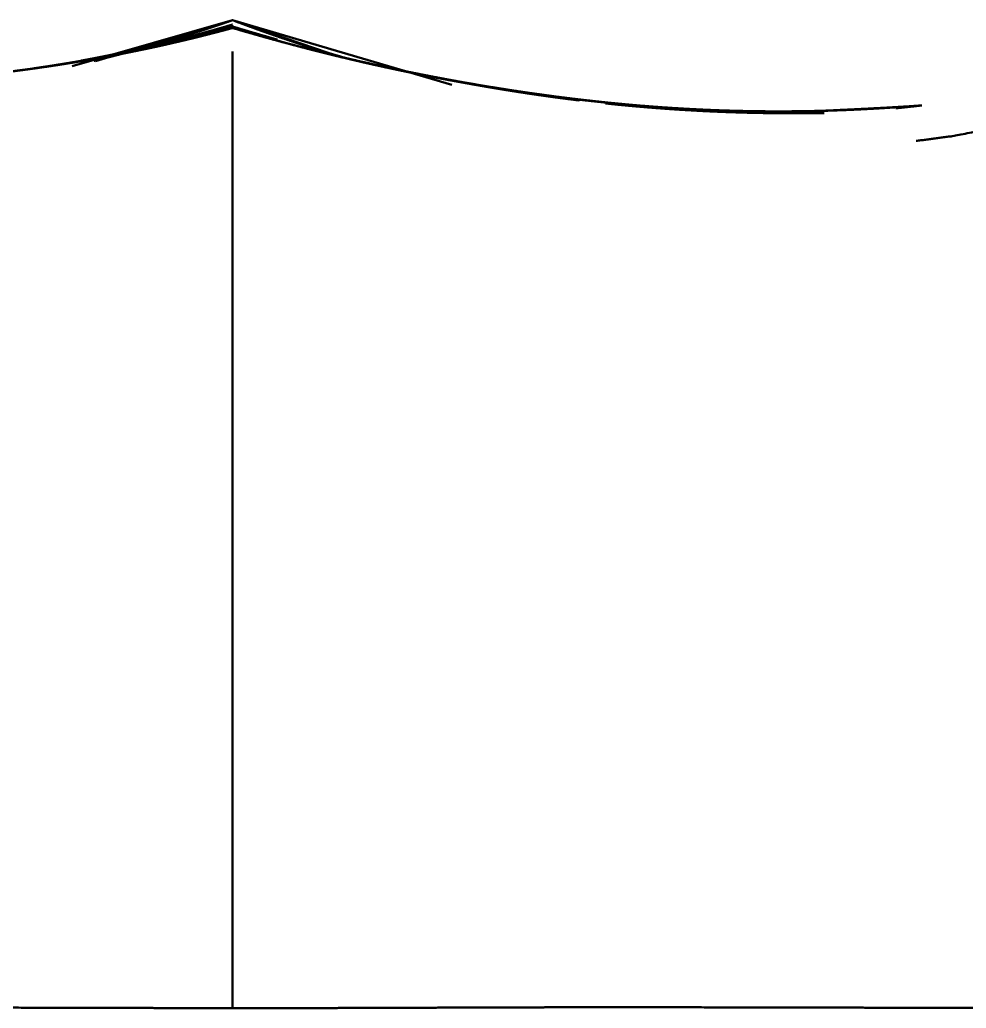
# Paper-space layout 'Layout1' of a CAD drawing. Header units: millimetres. Extents: x 37 to 380, y 30 to 264.
# Drawn here: x 369.612 to 372.584, y 169.445 to 172.547 of the extents above; entities that cross this region are included whole.
import ezdxf

# ---------------------------------------------------------------- set-up
doc = ezdxf.new("R2010")
doc.units = ezdxf.units.MM
doc.layers.add('170', color=7, linetype='Continuous', true_color=0xffffff)

psp = doc.layouts.get("Layout1")

# ---------------------------------------------------------------- linework, layer by layer
at = {"layer": '170', "color": 155, "linetype": 'Continuous', "lineweight": 50}
for p, q in [((370.2802, 172.5458), (369.7769, 172.4017)), ((369.8492, 172.4177), (370.2802, 172.5462)), ((370.2802, 172.5462), (370.6236, 172.4293)), ((370.968, 172.3434), (370.2802, 172.5458))]:
    psp.add_line(p, q, dxfattribs=at)
for points, knots in [([(370.2802, 172.5216), (370.2661, 172.5177), (370.2519, 172.5139), (370.2377, 172.5101), (370.2234, 172.5064), (370.2092, 172.5027), (370.1949, 172.4991), (370.1806, 172.4955), (370.1663, 172.4919), (370.1519, 172.4884), (370.1375, 172.485), (370.1232, 172.4815), (370.1087, 172.4781), (370.0943, 172.4748), (370.0798, 172.4715), (370.0653, 172.4682), (370.0508, 172.465), (370.0362, 172.4618), (370.0216, 172.4586), (370.0071, 172.4555), (369.9924, 172.4525), (369.9778, 172.4495), (369.9631, 172.4465), (369.9484, 172.4435), (369.9337, 172.4406), (369.919, 172.4378), (369.9043, 172.435), (369.8895, 172.4322), (369.8747, 172.4295), (369.8599, 172.4268), (369.8451, 172.4241), (369.8302, 172.4215), (369.8153, 172.4189), (369.8004, 172.4164), (369.7855, 172.4139), (369.7706, 172.4115), (369.7556, 172.4091), (369.7406, 172.4067), (369.7256, 172.4044), (369.7106, 172.4021), (369.6956, 172.3999), (369.6805, 172.3977), (369.6654, 172.3956), (369.6503, 172.3935), (369.6352, 172.3914), (369.6201, 172.3894), (369.6049, 172.3874), (369.5898, 172.3854), (369.5746, 172.3835), (369.5594, 172.3816), (369.5442, 172.3798), (369.529, 172.3781), (369.5137, 172.3763), (369.4984, 172.3746), (369.4831, 172.3729), (369.4678, 172.3713), (369.4525, 172.3698), (369.4372, 172.3682), (369.4218, 172.3667), (369.4064, 172.3653), (369.391, 172.3639), (369.3757, 172.3625), (369.3602, 172.3612), (369.3448, 172.3599), (369.3293, 172.3587), (369.3139, 172.3575), (369.2984, 172.3563), (369.2829, 172.3552), (369.2674, 172.3541), (369.2519, 172.3531), (369.2363, 172.3521), (369.2208, 172.3511), (369.2052, 172.3502), (369.1896, 172.3493), (369.174, 172.3485), (369.1585, 172.3477), (369.1428, 172.3469), (369.1272, 172.3462), (369.1115, 172.3456), (369.0959, 172.3449), (369.0802, 172.3444), (369.0645, 172.3438), (369.0488, 172.3433), (369.0331, 172.3429), (369.0174, 172.3424), (369.0017, 172.3421), (368.9859, 172.3417), (368.9702, 172.3414), (368.9544, 172.3412), (368.9386, 172.341), (368.9229, 172.3408), (368.907, 172.3407), (368.8912, 172.3406), (368.8754, 172.3406), (368.8596, 172.3405), (368.8437, 172.3406), (368.8279, 172.3407), (368.812, 172.3408), (368.7961, 172.3409), (368.7803, 172.3411), (368.7644, 172.3414), (368.7484, 172.3417), (368.7325, 172.342), (368.7166, 172.3424), (368.7007, 172.3428), (368.6847, 172.3432), (368.6688, 172.3437), (368.6529, 172.3442), (368.6369, 172.3448), (368.6209, 172.3454), (368.6049, 172.3461), (368.5889, 172.3468), (368.5729, 172.3475), (368.5569, 172.3483), (368.5409, 172.3491), (368.5249, 172.35), (368.5089, 172.3509), (368.4928, 172.3519), (368.4768, 172.3528), (368.4607, 172.3539), (368.4447, 172.3549), (368.4286, 172.356), (368.4125, 172.3572), (368.3965, 172.3584), (368.3804, 172.3596), (368.3643, 172.3609), (368.3482, 172.3622), (368.3321, 172.3636), (368.316, 172.365), (368.2999, 172.3664), (368.2838, 172.3679), (368.2677, 172.3694), (368.2516, 172.371), (368.2354, 172.3726), (368.2193, 172.3742), (368.2031, 172.3759), (368.187, 172.3777), (368.1709, 172.3794), (368.1547, 172.3813), (368.1386, 172.3831), (368.1224, 172.385), (368.1062, 172.3869), (368.0901, 172.3889), (368.0739, 172.3909), (368.0577, 172.393), (368.0415, 172.3951), (368.0254, 172.3973), (368.0092, 172.3994), (367.993, 172.4017), (367.9768, 172.4039), (367.9606, 172.4062), (367.9444, 172.4086), (367.9283, 172.411), (367.9121, 172.4134), (367.8959, 172.4159), (367.8797, 172.4184), (367.8634, 172.421), (367.8473, 172.4236), (367.8311, 172.4262), (367.8149, 172.4289), (367.7987, 172.4316), (367.7825, 172.4344), (367.7663, 172.4372), (367.7501, 172.44), (367.7338, 172.4429), (367.7176, 172.4458), (367.7014, 172.4488), (367.6852, 172.4518), (367.669, 172.4549), (367.6528, 172.458), (367.6366, 172.4611), (367.6204, 172.4643), (367.6042, 172.4675), (367.588, 172.4708), (367.5717, 172.4741), (367.5555, 172.4774), (367.5393, 172.4808), (367.5231, 172.4842), (367.5069, 172.4877), (367.4907, 172.4912), (367.4745, 172.4947), (367.4583, 172.4983), (367.4421, 172.502), (367.4259, 172.5056), (367.4097, 172.5093), (367.3935, 172.5131), (367.3773, 172.5169), (367.3611, 172.5207), (367.3449, 172.5246), (367.3287, 172.5285), (367.3126, 172.5325), (367.2964, 172.5365), (367.2802, 172.5405)], [0, 0, 0.004832, 0.009674, 0.014512, 0.019373, 0.024231, 0.029086, 0.03395, 0.038824, 0.043694, 0.048576, 0.053453, 0.058341, 0.063239, 0.068134, 0.073039, 0.077942, 0.082854, 0.087778, 0.092684, 0.097615, 0.102543, 0.107482, 0.112417, 0.117364, 0.122308, 0.127263, 0.132215, 0.137178, 0.142139, 0.147111, 0.15208, 0.157061, 0.162052, 0.167041, 0.172028, 0.177027, 0.182023, 0.187031, 0.192037, 0.197054, 0.202069, 0.207095, 0.21212, 0.217143, 0.222177, 0.227224, 0.232268, 0.237311, 0.242365, 0.247418, 0.252469, 0.257533, 0.262608, 0.267682, 0.272755, 0.277839, 0.282909, 0.288004, 0.293098, 0.298192, 0.303283, 0.308401, 0.313504, 0.318619, 0.32372, 0.328847, 0.333972, 0.339097, 0.344221, 0.349358, 0.354494, 0.359642, 0.36479, 0.369937, 0.375084, 0.380243, 0.385402, 0.390573, 0.395731, 0.400915, 0.406085, 0.411269, 0.416452, 0.421634, 0.426816, 0.432012, 0.437207, 0.442416, 0.447611, 0.452819, 0.458041, 0.463249, 0.46847, 0.473692, 0.478914, 0.484149, 0.489371, 0.494606, 0.499842, 0.505091, 0.510341, 0.515591, 0.520841, 0.526092, 0.531356, 0.536621, 0.541873, 0.547153, 0.552419, 0.5577, 0.562967, 0.568263, 0.573545, 0.578828, 0.584112, 0.58941, 0.594709, 0.600009, 0.60531, 0.610625, 0.615927, 0.621244, 0.626562, 0.631881, 0.637201, 0.642522, 0.647845, 0.653182, 0.658506, 0.663846, 0.669187, 0.674529, 0.679872, 0.68523, 0.690577, 0.695924, 0.701287, 0.706651, 0.712003, 0.71737, 0.722739, 0.72811, 0.733481, 0.738869, 0.744244, 0.749622, 0.755001, 0.760396, 0.765778, 0.771177, 0.776577, 0.781966, 0.78737, 0.792776, 0.798185, 0.803595, 0.808994, 0.814409, 0.819826, 0.825245, 0.830666, 0.83609, 0.841516, 0.846959, 0.852389, 0.857822, 0.863258, 0.868697, 0.874138, 0.879581, 0.885027, 0.890476, 0.895927, 0.901395, 0.906851, 0.91231, 0.917773, 0.923238, 0.928707, 0.934177, 0.939638, 0.945115, 0.950595, 0.956077, 0.961564, 0.967039, 0.972532, 0.978013, 0.983512, 0.989001, 0.994506, 1, 1]), ([(367.2802, 172.5405), (367.2975, 172.5362), (367.3149, 172.5319), (367.3322, 172.5277), (367.3495, 172.5235), (367.3667, 172.5194), (367.384, 172.5153), (367.4013, 172.5113), (367.4185, 172.5073), (367.4358, 172.5034), (367.4531, 172.4995), (367.4703, 172.4957), (367.4875, 172.4919), (367.5047, 172.4882), (367.5219, 172.4845), (367.5391, 172.4809), (367.5563, 172.4773), (367.5734, 172.4738), (367.5906, 172.4703), (367.6078, 172.4669), (367.6249, 172.4635), (367.642, 172.4602), (367.6592, 172.4569), (367.6763, 172.4537), (367.6934, 172.4505), (367.7104, 172.4474), (367.7275, 172.4443), (367.7446, 172.4412), (367.7616, 172.4382), (367.7787, 172.4353), (367.7957, 172.4324), (367.8127, 172.4295), (367.8297, 172.4267), (367.8467, 172.424), (367.8637, 172.4212), (367.8807, 172.4186), (367.8976, 172.416), (367.9145, 172.4134), (367.9315, 172.4109), (367.9484, 172.4084), (367.9653, 172.4059), (367.9822, 172.4036), (367.9991, 172.4012), (368.016, 172.3989), (368.0328, 172.3967), (368.0496, 172.3945), (368.0664, 172.3923), (368.0833, 172.3902), (368.1, 172.3882), (368.1168, 172.3861), (368.1336, 172.3842), (368.1503, 172.3822), (368.1671, 172.3804), (368.1838, 172.3785), (368.2005, 172.3767), (368.2171, 172.375), (368.2338, 172.3733), (368.2504, 172.3716), (368.2671, 172.37), (368.2837, 172.3685), (368.3003, 172.3669), (368.3169, 172.3654), (368.3335, 172.364), (368.35, 172.3626), (368.3665, 172.3613), (368.3831, 172.36), (368.3996, 172.3587), (368.4161, 172.3575), (368.4325, 172.3563), (368.4489, 172.3552), (368.4654, 172.3541), (368.4818, 172.3531), (368.4982, 172.3521), (368.5145, 172.3512), (368.5309, 172.3503), (368.5472, 172.3494), (368.5635, 172.3486), (368.5798, 172.3478), (368.5961, 172.3471), (368.6123, 172.3464), (368.6285, 172.3457), (368.6448, 172.3451), (368.661, 172.3446), (368.6771, 172.344), (368.6932, 172.3436), (368.7094, 172.3431), (368.7255, 172.3427), (368.7416, 172.3424), (368.7576, 172.3421), (368.7737, 172.3418), (368.7897, 172.3416), (368.8057, 172.3414), (368.8217, 172.3413), (368.8376, 172.3412), (368.8535, 172.3411), (368.8694, 172.3411), (368.8853, 172.3411), (368.9012, 172.3412), (368.917, 172.3413), (368.9328, 172.3415), (368.9486, 172.3417), (368.9643, 172.3419), (368.9801, 172.3421), (368.9958, 172.3425), (369.0115, 172.3428), (369.0271, 172.3432), (369.0427, 172.3437), (369.0584, 172.3441), (369.074, 172.3446), (369.0895, 172.3452), (369.105, 172.3458), (369.1206, 172.3464), (369.1361, 172.3471), (369.1515, 172.3478), (369.1669, 172.3486), (369.1824, 172.3494), (369.1977, 172.3502), (369.2131, 172.3511), (369.2284, 172.352), (369.2437, 172.3529), (369.259, 172.3539), (369.2742, 172.355), (369.2894, 172.356), (369.3046, 172.3571), (369.3198, 172.3583), (369.3349, 172.3595), (369.35, 172.3607), (369.3651, 172.3619), (369.3801, 172.3633), (369.3951, 172.3646), (369.4101, 172.366), (369.4251, 172.3674), (369.44, 172.3688), (369.4549, 172.3703), (369.4698, 172.3718), (369.4846, 172.3734), (369.4994, 172.375), (369.5142, 172.3766), (369.529, 172.3783), (369.5437, 172.38), (369.5584, 172.3818), (369.5731, 172.3836), (369.5877, 172.3854), (369.6023, 172.3873), (369.6169, 172.3892), (369.6315, 172.3911), (369.646, 172.393), (369.6605, 172.3951), (369.6749, 172.3971), (369.6894, 172.3992), (369.7038, 172.4013), (369.7181, 172.4034), (369.7325, 172.4056), (369.7468, 172.4078), (369.761, 172.4101), (369.7753, 172.4124), (369.7895, 172.4147), (369.8037, 172.4171), (369.8179, 172.4195), (369.8319, 172.4219), (369.846, 172.4244), (369.8601, 172.4269), (369.8741, 172.4294), (369.8881, 172.432), (369.9021, 172.4346), (369.916, 172.4373), (369.9299, 172.44), (369.9438, 172.4427), (369.9576, 172.4454), (369.9714, 172.4482), (369.9852, 172.451), (369.9989, 172.4539), (370.0127, 172.4568), (370.0263, 172.4597), (370.04, 172.4626), (370.0536, 172.4656), (370.0672, 172.4686), (370.0807, 172.4717), (370.0943, 172.4748), (370.1077, 172.4779), (370.1212, 172.4811), (370.1346, 172.4843), (370.148, 172.4875), (370.1614, 172.4907), (370.1747, 172.494), (370.188, 172.4974), (370.2013, 172.5007), (370.2145, 172.5041), (370.2277, 172.5075), (370.2409, 172.511), (370.254, 172.5145), (370.2671, 172.518), (370.2802, 172.5216)], [0, 0, 0.005888, 0.011773, 0.017653, 0.023516, 0.029375, 0.035231, 0.041082, 0.046917, 0.05276, 0.058588, 0.064411, 0.070218, 0.076035, 0.081834, 0.087618, 0.093411, 0.099187, 0.104974, 0.110731, 0.116498, 0.122248, 0.128009, 0.13374, 0.139482, 0.145207, 0.150929, 0.156649, 0.162352, 0.168067, 0.173751, 0.179447, 0.185127, 0.190804, 0.196478, 0.20215, 0.207806, 0.213447, 0.219099, 0.224734, 0.230368, 0.235986, 0.241616, 0.24723, 0.252828, 0.258424, 0.264019, 0.269612, 0.275188, 0.28075, 0.286324, 0.291882, 0.297439, 0.30298, 0.30852, 0.314045, 0.319581, 0.325089, 0.33061, 0.336115, 0.341605, 0.347094, 0.352582, 0.358055, 0.363526, 0.368997, 0.374452, 0.379907, 0.385347, 0.390772, 0.396211, 0.401634, 0.407043, 0.412451, 0.417845, 0.423238, 0.42863, 0.434008, 0.439372, 0.444735, 0.450097, 0.455446, 0.460794, 0.466127, 0.471447, 0.476766, 0.482085, 0.48739, 0.492681, 0.497972, 0.503262, 0.508525, 0.513802, 0.519065, 0.524314, 0.529549, 0.534785, 0.54002, 0.545242, 0.550451, 0.55566, 0.560855, 0.56605, 0.571232, 0.576401, 0.58157, 0.586726, 0.591882, 0.597024, 0.602154, 0.607284, 0.612401, 0.617519, 0.622624, 0.627715, 0.632808, 0.637873, 0.642953, 0.648007, 0.653061, 0.658117, 0.663159, 0.668189, 0.673206, 0.678224, 0.683229, 0.688222, 0.693215, 0.698197, 0.703166, 0.708122, 0.713079, 0.718038, 0.722971, 0.727905, 0.732827, 0.737736, 0.742647, 0.747546, 0.752432, 0.75732, 0.762196, 0.76706, 0.771911, 0.776765, 0.781606, 0.786435, 0.791253, 0.796072, 0.80088, 0.805675, 0.810473, 0.815258, 0.820032, 0.824795, 0.829559, 0.834298, 0.839039, 0.843782, 0.8485, 0.85322, 0.857929, 0.862626, 0.867325, 0.872, 0.876677, 0.881356, 0.88601, 0.890667, 0.895312, 0.899947, 0.90457, 0.909195, 0.913809, 0.918413, 0.923005, 0.927601, 0.932185, 0.936759, 0.941321, 0.945886, 0.950427, 0.954971, 0.959517, 0.96404, 0.968565, 0.973079, 0.977583, 0.982077, 0.986573, 0.991058, 0.995535, 1, 1]), ([(369.657, 172.3949), (369.667, 172.3963), (369.6821, 172.3986), (369.6971, 172.4008), (369.7122, 172.4031), (369.7272, 172.4055), (369.7422, 172.4079), (369.7572, 172.4103), (369.7722, 172.4128), (369.7871, 172.4153), (369.802, 172.4178), (369.8169, 172.4204), (369.8318, 172.4231), (369.8466, 172.4258), (369.8614, 172.4285), (369.8762, 172.4313), (369.891, 172.4341), (369.9057, 172.4369), (369.9205, 172.4398), (369.9352, 172.4428), (369.9499, 172.4457), (369.9645, 172.4488), (369.9792, 172.4518), (369.9938, 172.4549), (370.0084, 172.4581), (370.0229, 172.4613), (370.0374, 172.4645), (370.0519, 172.4678), (370.0664, 172.4711), (370.0808, 172.4745), (370.0953, 172.4779), (370.1096, 172.4813), (370.124, 172.4848), (370.1384, 172.4883), (370.1527, 172.4919), (370.167, 172.4955), (370.1812, 172.4992), (370.1955, 172.5029), (370.2096, 172.5066), (370.2238, 172.5104), (370.238, 172.5142), (370.2521, 172.5181), (370.2662, 172.522), (370.2802, 172.526)], [0, 0, 0.015924, 0.039854, 0.06373, 0.087615, 0.111447, 0.135288, 0.159139, 0.18294, 0.206685, 0.230443, 0.254145, 0.277862, 0.30146, 0.325136, 0.34876, 0.372396, 0.395917, 0.419517, 0.442999, 0.466494, 0.490005, 0.513466, 0.536874, 0.560298, 0.58361, 0.606999, 0.630339, 0.65363, 0.676872, 0.700133, 0.723343, 0.746571, 0.769747, 0.79288, 0.816025, 0.839128, 0.862183, 0.885197, 0.908222, 0.931203, 0.954137, 0.977093, 1, 1]), ([(369.8043, 172.4182), (369.8137, 172.42), (369.8286, 172.4227), (369.8435, 172.4254), (369.8584, 172.4283), (369.8732, 172.4311), (369.888, 172.434), (369.9029, 172.437), (369.9177, 172.44), (369.9324, 172.443), (369.9472, 172.4461), (369.9619, 172.4492), (369.9766, 172.4524), (369.9913, 172.4556), (370.006, 172.4589), (370.0206, 172.4621), (370.0353, 172.4655), (370.0499, 172.4689), (370.0645, 172.4723), (370.079, 172.4758), (370.0936, 172.4793), (370.108, 172.4828), (370.1225, 172.4864), (370.137, 172.4901), (370.1514, 172.4938), (370.1658, 172.4975), (370.1802, 172.5013), (370.1946, 172.5051), (370.2089, 172.509), (370.2232, 172.5129), (370.2375, 172.5168), (370.2518, 172.5208), (370.266, 172.5249), (370.2802, 172.5289)], [0, 0, 0.019593, 0.050626, 0.081591, 0.112576, 0.143494, 0.174427, 0.205377, 0.236265, 0.267083, 0.297926, 0.3287, 0.359491, 0.390223, 0.420972, 0.451653, 0.482361, 0.513002, 0.543666, 0.574268, 0.60489, 0.635367, 0.665952, 0.696393, 0.726937, 0.757338, 0.78776, 0.81821, 0.8486, 0.87893, 0.909201, 0.9395, 0.969742, 1, 1]), ([(370.2802, 172.5324), (370.2676, 172.5286), (370.255, 172.5249), (370.2423, 172.5213), (370.2296, 172.5176), (370.2169, 172.514), (370.2041, 172.5105), (370.1914, 172.5069), (370.1786, 172.5035), (370.1658, 172.5), (370.153, 172.4966), (370.1401, 172.4932), (370.1272, 172.4898), (370.1144, 172.4865), (370.1015, 172.4833), (370.0885, 172.48), (370.0756, 172.4768), (370.0626, 172.4737), (370.0496, 172.4705), (370.0366, 172.4674), (370.0235, 172.4644), (370.0105, 172.4613), (369.9974, 172.4583), (369.9843, 172.4554), (369.9711, 172.4525), (369.958, 172.4496), (369.9449, 172.4468), (369.9317, 172.4439), (369.9185, 172.4412), (369.9052, 172.4384), (369.892, 172.4357), (369.8787, 172.4331), (369.8655, 172.4304), (369.8522, 172.4278), (369.8389, 172.4253), (369.8255, 172.4227), (369.8121, 172.4202), (369.805, 172.4189)], [0, 0, 0.026901, 0.053872, 0.080818, 0.107829, 0.13481, 0.161943, 0.188971, 0.216065, 0.243218, 0.270354, 0.297551, 0.324813, 0.351972, 0.37928, 0.406567, 0.433838, 0.461177, 0.488578, 0.515877, 0.54333, 0.57076, 0.59818, 0.62566, 0.653212, 0.680747, 0.708263, 0.735849, 0.763421, 0.79106, 0.818764, 0.846372, 0.874051, 0.901797, 0.92953, 0.957335, 0.985124, 1, 1]), ([(369.8457, 172.4185), (369.8738, 172.4253), (369.8886, 172.429), (369.9034, 172.4327), (369.9182, 172.4365), (369.9329, 172.4403), (369.9477, 172.4442), (369.9624, 172.4481), (369.9771, 172.4521), (369.9918, 172.4561), (370.0064, 172.4601), (370.021, 172.4642), (370.0356, 172.4684), (370.0502, 172.4726), (370.0647, 172.4768), (370.0793, 172.4811), (370.0938, 172.4854), (370.1083, 172.4898), (370.1227, 172.4942), (370.1371, 172.4987), (370.1516, 172.5032), (370.1659, 172.5077), (370.1803, 172.5123), (370.1946, 172.517), (370.209, 172.5217), (370.2233, 172.5264), (370.2375, 172.5312), (370.2518, 172.536), (370.266, 172.5409), (370.2802, 172.5458)], [0, 0, 0.063867, 0.097623, 0.131313, 0.164943, 0.198601, 0.232281, 0.265897, 0.299455, 0.333042, 0.366565, 0.400025, 0.433516, 0.467038, 0.500492, 0.533896, 0.56732, 0.600783, 0.634092, 0.667434, 0.700803, 0.734119, 0.767376, 0.800661, 0.833982, 0.867244, 0.900448, 0.933603, 0.966787, 1, 1]), ([(370.2802, 172.5458), (370.2949, 172.5402), (370.3096, 172.5347), (370.3243, 172.5292), (370.339, 172.5239), (370.3536, 172.5185), (370.3683, 172.5132), (370.383, 172.508), (370.3977, 172.5029), (370.4123, 172.4978), (370.427, 172.4927), (370.4416, 172.4877), (370.4563, 172.4828), (370.4709, 172.4779), (370.4856, 172.4731), (370.5002, 172.4684), (370.5149, 172.4636), (370.5295, 172.459), (370.5441, 172.4544), (370.5587, 172.4499), (370.5734, 172.4454), (370.588, 172.441), (370.6026, 172.4366), (370.6172, 172.4323), (370.6318, 172.428), (370.6493, 172.423)], [0, 0, 0.04033, 0.080722, 0.120959, 0.161131, 0.201258, 0.241339, 0.281358, 0.321342, 0.361164, 0.401051, 0.440879, 0.480563, 0.520197, 0.559898, 0.59944, 0.638942, 0.678395, 0.717816, 0.75708, 0.796415, 0.835703, 0.874851, 0.913954, 0.953121, 1, 1]), ([(370.2802, 172.526), (370.2935, 172.5219), (370.3068, 172.5179), (370.3201, 172.514), (370.3333, 172.51), (370.3466, 172.5061), (370.3599, 172.5023), (370.3732, 172.4984), (370.3865, 172.4946), (370.3998, 172.4908), (370.413, 172.487), (370.4209, 172.4848)], [0, 0, 0.09462, 0.189179, 0.283967, 0.378114, 0.472782, 0.56708, 0.66163, 0.75583, 0.850244, 0.944328, 1, 1]), ([(372.424, 172.277), (372.4212, 172.2768), (372.4183, 172.2766), (372.4154, 172.2764), (372.4093, 172.2759), (372.403, 172.2755), (372.3998, 172.2753), (372.3965, 172.2751), (372.3931, 172.2749), (372.3862, 172.2745), (372.3826, 172.2742), (372.3753, 172.2738), (372.3716, 172.2736), (372.3639, 172.2731), (372.356, 172.2727), (372.352, 172.2724), (372.3479, 172.2722), (372.3395, 172.2717), (372.3309, 172.2712), (372.3264, 172.271), (372.322, 172.2708), (372.3129, 172.2703), (372.3035, 172.2698), (372.2987, 172.2695), (372.2939, 172.2693), (372.289, 172.269), (372.2841, 172.2688), (372.274, 172.2682), (372.2637, 172.2677), (372.2585, 172.2675), (372.2532, 172.2672), (372.2424, 172.2667), (372.2369, 172.2664), (372.2313, 172.2661), (372.2258, 172.2658), (372.2201, 172.2656), (372.2144, 172.2653), (372.2028, 172.2647), (372.1969, 172.2645), (372.1909, 172.2642), (372.1849, 172.2639), (372.1788, 172.2636), (372.1666, 172.263), (372.1603, 172.2627), (372.1477, 172.2622), (372.1348, 172.2616), (372.1157, 172.2608), (372.0961, 172.2601), (372.0761, 172.2595), (372.0556, 172.2591), (372.0346, 172.2588), (372.0133, 172.2587), (371.9914, 172.2586), (371.9692, 172.2587), (371.9465, 172.259), (371.9233, 172.2593), (371.8997, 172.2598), (371.8757, 172.2604), (371.8513, 172.2611), (371.8264, 172.262), (371.8011, 172.263), (371.7754, 172.2641), (371.7493, 172.2654), (371.7227, 172.2668), (371.6958, 172.2683), (371.6685, 172.2699), (371.6465, 172.2713), (371.6242, 172.2728), (371.6019, 172.2745), (371.5793, 172.2762), (371.5567, 172.278), (371.5338, 172.28), (371.5108, 172.2821), (371.4876, 172.2843), (371.4643, 172.2866), (371.4409, 172.289), (371.4173, 172.2915), (371.3936, 172.2942), (371.3698, 172.2969), (371.3458, 172.2998), (371.3218, 172.3028), (371.2976, 172.3059), (371.2733, 172.3091), (371.2489, 172.3124), (371.2245, 172.3158), (371.1998, 172.3194), (371.1752, 172.323), (371.1504, 172.3268), (371.1256, 172.3307), (371.1006, 172.3347), (371.0756, 172.3387), (371.0505, 172.343), (371.0254, 172.3473), (371.0001, 172.3517), (370.9749, 172.3563), (370.9494, 172.3609), (370.9241, 172.3657), (370.8986, 172.3706), (370.8731, 172.3756), (370.8475, 172.3807), (370.8219, 172.3859), (370.7962, 172.3913), (370.7706, 172.3967), (370.7448, 172.4023), (370.7192, 172.408), (370.6934, 172.4138), (370.6676, 172.4196), (370.6417, 172.4257), (370.616, 172.4318), (370.5901, 172.438), (370.5643, 172.4443), (370.5384, 172.4508), (370.5126, 172.4574), (370.4867, 172.4641), (370.4609, 172.4708), (370.435, 172.4778), (370.4092, 172.4848), (370.3834, 172.4919), (370.3576, 172.4991), (370.3317, 172.5065), (370.306, 172.514), (370.2802, 172.5216)], [0, 0, 0.001299, 0.002617, 0.003973, 0.00678, 0.009701, 0.01119, 0.012717, 0.014283, 0.01747, 0.019112, 0.022471, 0.024208, 0.027739, 0.031384, 0.033254, 0.035143, 0.039016, 0.043004, 0.045046, 0.047106, 0.051304, 0.055616, 0.057828, 0.060061, 0.062312, 0.064582, 0.069236, 0.073986, 0.076409, 0.07885, 0.083829, 0.086366, 0.088922, 0.091497, 0.09411, 0.096742, 0.102102, 0.104829, 0.107576, 0.110341, 0.113145, 0.118809, 0.121689, 0.127525, 0.133475, 0.142284, 0.15132, 0.160545, 0.169977, 0.179637, 0.189487, 0.199546, 0.209814, 0.220274, 0.230963, 0.241825, 0.252897, 0.264161, 0.275637, 0.287287, 0.299148, 0.311183, 0.323449, 0.335871, 0.348487, 0.358643, 0.368935, 0.37925, 0.389683, 0.400158, 0.410752, 0.421388, 0.432123, 0.442882, 0.453761, 0.464663, 0.475686, 0.486713, 0.497842, 0.508995, 0.520251, 0.531511, 0.542874, 0.554243, 0.565715, 0.577193, 0.588755, 0.600325, 0.611996, 0.623657, 0.635403, 0.647136, 0.658975, 0.670783, 0.682696, 0.694579, 0.706548, 0.718507, 0.730552, 0.742569, 0.754672, 0.766728, 0.77889, 0.791005, 0.80319, 0.815364, 0.827609, 0.839808, 0.852076, 0.864317, 0.876629, 0.888876, 0.901213, 0.913505, 0.925869, 0.938169, 0.950541, 0.962867, 0.97527, 0.98761, 1, 1]), ([(370.2802, 172.5216), (370.3054, 172.5141), (370.3304, 172.5069), (370.3429, 172.5033), (370.3554, 172.4997), (370.3678, 172.4962), (370.3802, 172.4927), (370.3926, 172.4893), (370.4049, 172.4858), (370.4172, 172.4825), (370.4295, 172.4791), (370.454, 172.4725), (370.4662, 172.4692), (370.4783, 172.466), (370.5025, 172.4597), (370.5146, 172.4565), (370.5266, 172.4534), (370.5387, 172.4504), (370.5506, 172.4474), (370.5626, 172.4444), (370.5745, 172.4414), (370.5864, 172.4384), (370.5982, 172.4355), (370.6219, 172.4298), (370.6454, 172.4242), (370.6571, 172.4214), (370.6687, 172.4187), (370.6804, 172.416), (370.692, 172.4133), (370.7035, 172.4107), (370.7151, 172.4081), (370.7266, 172.4055), (370.7381, 172.403), (370.761, 172.3979), (370.7837, 172.393), (370.795, 172.3906), (370.8063, 172.3882), (370.8176, 172.3859), (370.8288, 172.3836), (370.84, 172.3813), (370.8512, 172.379), (370.8623, 172.3767), (370.8734, 172.3745), (370.8845, 172.3723), (370.8955, 172.3702), (370.9065, 172.368), (370.9175, 172.3659), (370.9284, 172.3638), (370.9394, 172.3617), (370.9502, 172.3597), (370.9719, 172.3557), (370.9827, 172.3538), (370.9934, 172.3518), (371.0148, 172.348), (371.0255, 172.3462), (371.0361, 172.3443), (371.0466, 172.3425), (371.0572, 172.3407), (371.0782, 172.3372), (371.099, 172.3338), (371.1198, 172.3305), (371.1301, 172.3289), (371.1404, 172.3273), (371.1608, 172.3242), (371.1811, 172.3212), (371.1912, 172.3197), (371.2013, 172.3182), (371.2113, 172.3168), (371.2213, 172.3154), (371.2313, 172.314), (371.2412, 172.3126), (371.2511, 172.3112), (371.2708, 172.3086), (371.2806, 172.3073), (371.3001, 172.3048), (371.3098, 172.3036), (371.3195, 172.3024), (371.3387, 172.3), (371.3578, 172.2978), (371.3673, 172.2967), (371.3767, 172.2956), (371.3861, 172.2945), (371.3955, 172.2935), (371.4049, 172.2924), (371.4234, 172.2905), (371.4327, 172.2895), (371.4419, 172.2885), (371.451, 172.2876), (371.4693, 172.2858), (371.4783, 172.2849), (371.4873, 172.2841), (371.4963, 172.2832), (371.5053, 172.2824), (371.5142, 172.2816), (371.5231, 172.2808), (371.5319, 172.28), (371.5407, 172.2793), (371.5495, 172.2785), (371.5582, 172.2778), (371.5669, 172.2771), (371.5756, 172.2764), (371.5842, 172.2757), (371.6014, 172.2745), (371.6099, 172.2738), (371.6268, 172.2726), (371.6352, 172.272), (371.6436, 172.2715), (371.6519, 172.2709), (371.6685, 172.2699), (371.6885, 172.2687), (371.7083, 172.2676), (371.7279, 172.2665), (371.7472, 172.2656), (371.7662, 172.2647), (371.7851, 172.2639), (371.8036, 172.2632), (371.822, 172.2626), (371.8401, 172.262), (371.8579, 172.2615), (371.8755, 172.2611), (371.8929, 172.2607), (371.91, 172.2604), (371.9269, 172.2602), (371.9435, 172.26), (371.9599, 172.2598), (371.976, 172.2597), (371.9919, 172.2597), (372.0075, 172.2597), (372.0229, 172.2598), (372.038, 172.2599), (372.0529, 172.26), (372.0675, 172.2602), (372.0819, 172.2604), (372.096, 172.2607), (372.1099, 172.261), (372.1236, 172.2613), (372.137, 172.2617), (372.1502, 172.262), (372.1631, 172.2624), (372.1757, 172.2629), (372.1881, 172.2633), (372.2003, 172.2638), (372.2122, 172.2643), (372.2239, 172.2648), (372.2353, 172.2653), (372.2464, 172.2658), (372.2574, 172.2664), (372.2785, 172.2675), (372.2886, 172.268), (372.2986, 172.2686), (372.3083, 172.2692), (372.3177, 172.2697), (372.3359, 172.2709), (372.353, 172.272), (372.3612, 172.2725), (372.3769, 172.2736), (372.3916, 172.2746), (372.3986, 172.2751), (372.4053, 172.2756), (372.4118, 172.2761), (372.418, 172.2765), (372.424, 172.277)], [0, 0, 0.012095, 0.024118, 0.030104, 0.036086, 0.042026, 0.047964, 0.053878, 0.059788, 0.065656, 0.071522, 0.083204, 0.08902, 0.094815, 0.106355, 0.112102, 0.117826, 0.123547, 0.129227, 0.134903, 0.140577, 0.146209, 0.151839, 0.163032, 0.174175, 0.179715, 0.185232, 0.190728, 0.19622, 0.201691, 0.207159, 0.212587, 0.218013, 0.228799, 0.239517, 0.244854, 0.250169, 0.255482, 0.260775, 0.266026, 0.271275, 0.276522, 0.28173, 0.286934, 0.292117, 0.297279, 0.30244, 0.307561, 0.312679, 0.317777, 0.327927, 0.332981, 0.338013, 0.348016, 0.353006, 0.357955, 0.362903, 0.36783, 0.377641, 0.38737, 0.397054, 0.401856, 0.406656, 0.416176, 0.425653, 0.430351, 0.435047, 0.439724, 0.44438, 0.449016, 0.453632, 0.458246, 0.467395, 0.471949, 0.481015, 0.485508, 0.490001, 0.498925, 0.507769, 0.51218, 0.516553, 0.520924, 0.525275, 0.529606, 0.538209, 0.5425, 0.546751, 0.551002, 0.559445, 0.563637, 0.567808, 0.57196, 0.576112, 0.580243, 0.584336, 0.588429, 0.592501, 0.596554, 0.600607, 0.60462, 0.608634, 0.612608, 0.620536, 0.624472, 0.632283, 0.636178, 0.640035, 0.643892, 0.651546, 0.660783, 0.669923, 0.678946, 0.687853, 0.696645, 0.705339, 0.713899, 0.722363, 0.730711, 0.738925, 0.747043, 0.755046, 0.762934, 0.770708, 0.778367, 0.785911, 0.793341, 0.800656, 0.807857, 0.814944, 0.821917, 0.828775, 0.83552, 0.84215, 0.848666, 0.855069, 0.861376, 0.867551, 0.873611, 0.879558, 0.885391, 0.89111, 0.896715, 0.902225, 0.907602, 0.912866, 0.918015, 0.92305, 0.932799, 0.937492, 0.942072, 0.946556, 0.950908, 0.959287, 0.96721, 0.970991, 0.978246, 0.985026, 0.988254, 0.991367, 0.994346, 0.997211, 1, 1]), ([(370.2802, 172.4477), (370.2802, 172.4443), (370.2802, 172.4367), (370.2802, 172.4268), (370.2802, 172.4109), (370.2802, 172.3864), (370.2803, 172.3695), (370.2803, 172.3233), (370.2803, 172.2538), (370.2803, 172.2069), (370.2803, 172.1493), (370.2803, 172.0784), (370.2803, 171.9902), (370.2803, 171.8795), (370.2803, 171.7388), (370.2803, 171.6539), (370.2803, 171.557), (370.2803, 171.4458), (370.2803, 171.3175), (370.2803, 171.246), (370.2803, 171.086), (370.2803, 170.9005), (370.2803, 170.6869), (370.2803, 170.445), (370.2803, 170.178), (370.2803, 169.8922), (370.2803, 169.7448), (370.2803, 169.4455)], [0, 0, 0.00115, 0.003684, 0.006971, 0.012245, 0.020435, 0.026047, 0.041442, 0.0646, 0.080226, 0.099394, 0.123021, 0.152386, 0.18926, 0.236127, 0.264401, 0.296686, 0.333738, 0.376461, 0.40028, 0.453578, 0.515376, 0.586514, 0.667081, 0.75602, 0.851204, 0.900323, 1, 1]), ([(369.852, 172.4194), (369.8487, 172.419), (369.8453, 172.4186)], [0, 0, 0.500097, 1, 1]), ([(370.8501, 172.3802), (370.8613, 172.3779), (370.8742, 172.3752), (370.8872, 172.3726), (370.9001, 172.37), (370.913, 172.3674), (370.9259, 172.3649), (370.9387, 172.3623), (370.9516, 172.3599), (370.9644, 172.3574), (370.9772, 172.355), (370.99, 172.3526), (371.0028, 172.3502), (371.0155, 172.3479), (371.0282, 172.3456), (371.0408, 172.3433), (371.0535, 172.3411), (371.0661, 172.3389), (371.0787, 172.3367), (371.0912, 172.3346), (371.1038, 172.3325), (371.1163, 172.3304), (371.1288, 172.3283), (371.1412, 172.3263), (371.1536, 172.3244), (371.166, 172.3224), (371.1783, 172.3205), (371.1906, 172.3186), (371.2029, 172.3167), (371.2151, 172.3149), (371.2274, 172.3131), (371.2395, 172.3113), (371.2516, 172.3096), (371.2637, 172.3079), (371.2758, 172.3062), (371.2878, 172.3045), (371.2998, 172.3029), (371.3117, 172.3013), (371.3236, 172.2998), (371.3354, 172.2983), (371.3473, 172.2968), (371.359, 172.2953), (371.3685, 172.2942)], [0, 0, 0.021607, 0.046819, 0.071942, 0.097058, 0.122081, 0.147092, 0.171938, 0.196931, 0.221673, 0.246489, 0.271213, 0.295926, 0.320474, 0.345093, 0.369542, 0.393981, 0.418333, 0.442678, 0.466854, 0.491098, 0.515178, 0.539251, 0.563155, 0.587129, 0.610937, 0.63474, 0.658375, 0.682001, 0.70554, 0.729074, 0.752363, 0.775721, 0.798916, 0.822104, 0.845127, 0.868141, 0.891069, 0.913915, 0.936594, 0.959266, 0.981774, 1, 1]), ([(373.2977, 172.3643), (372.9246, 172.2568), (372.5461, 172.183), (372.4261, 172.1669)], [0, 0, 0.433784, 0.864686, 1, 1]), ([(372.138, 172.2541), (372.1345, 172.2541), (372.1274, 172.254), (372.1237, 172.254), (372.12, 172.254), (372.1163, 172.2539), (372.1085, 172.2539), (372.1045, 172.2539), (372.0963, 172.2538), (372.0922, 172.2538), (372.0879, 172.2538), (372.0836, 172.2538), (372.0792, 172.2538), (372.0748, 172.2537), (372.0703, 172.2537), (372.0657, 172.2537), (372.0611, 172.2537), (372.0516, 172.2537), (372.0468, 172.2537), (372.0419, 172.2537), (372.0319, 172.2538), (372.0217, 172.2538), (372.0165, 172.2538), (372.0059, 172.2539), (371.995, 172.254), (371.9894, 172.254), (371.9838, 172.2541), (371.9724, 172.2542), (371.9608, 172.2544), (371.9548, 172.2545), (371.9488, 172.2546), (371.9428, 172.2547), (371.9305, 172.2549), (371.9242, 172.255), (371.9179, 172.2551), (371.905, 172.2554), (371.892, 172.2558), (371.8853, 172.2559), (371.8718, 172.2563), (371.865, 172.2565), (371.8581, 172.2568), (371.8511, 172.257), (371.8441, 172.2572), (371.837, 172.2575), (371.8226, 172.258), (371.8153, 172.2583), (371.808, 172.2586), (371.7931, 172.2592), (371.7856, 172.2596), (371.7779, 172.2599), (371.7703, 172.2603), (371.7547, 172.261), (371.7389, 172.2619), (371.7309, 172.2623), (371.7229, 172.2628), (371.7066, 172.2637), (371.69, 172.2647), (371.6816, 172.2652), (371.6646, 172.2663), (371.6561, 172.2669), (371.6474, 172.2675), (371.6387, 172.2681), (371.6212, 172.2694), (371.6123, 172.2701), (371.6033, 172.2708), (371.5943, 172.2715), (371.5852, 172.2722), (371.576, 172.273), (371.5576, 172.2746), (371.5482, 172.2754), (371.5388, 172.2762), (371.5294, 172.2771), (371.5199, 172.278), (371.5103, 172.2789), (371.4909, 172.2807), (371.4811, 172.2817), (371.4713, 172.2827), (371.4515, 172.2847)], [0, 0, 0.005051, 0.015392, 0.020743, 0.026155, 0.031626, 0.04293, 0.048762, 0.060606, 0.066679, 0.072872, 0.079125, 0.085498, 0.091931, 0.098485, 0.105099, 0.111832, 0.125601, 0.132635, 0.13973, 0.15428, 0.169131, 0.176707, 0.192159, 0.208032, 0.216089, 0.224206, 0.240801, 0.257758, 0.266417, 0.275136, 0.283915, 0.301835, 0.310916, 0.320117, 0.33882, 0.357826, 0.367509, 0.387118, 0.397043, 0.407088, 0.417255, 0.427482, 0.437769, 0.458707, 0.469357, 0.480068, 0.501732, 0.512685, 0.52382, 0.534956, 0.55759, 0.580588, 0.59227, 0.604012, 0.627741, 0.651895, 0.664126, 0.688829, 0.701303, 0.713899, 0.726617, 0.752239, 0.765203, 0.778288, 0.791436, 0.804707, 0.818039, 0.845011, 0.85865, 0.872353, 0.886178, 0.900065, 0.914075, 0.942344, 0.956664, 0.971046, 1, 1]), ([(372.444, 172.2785), (372.4271, 172.2765), (372.4102, 172.2746), (372.3933, 172.2727), (372.3764, 172.2709), (372.3623, 172.2695)], [0, 0, 0.206633, 0.413195, 0.620186, 0.827569, 1, 1]), ([(372.424, 172.277), (372.434, 172.2777), (372.444, 172.2785)], [0, 0, 0.500953, 1, 1]), ([(370.2803, 169.4455), (370.2291, 169.4456), (370.1263, 169.4459), (369.9715, 169.4463), (369.7637, 169.4468), (369.5019, 169.4475), (369.1849, 169.4483), (368.8111, 169.4492), (368.6115, 169.4496), (368.515, 169.4497), (368.3248, 169.4496), (368.141, 169.4491), (368.0507, 169.4488), (367.9232, 169.4483), (367.7954, 169.4478), (367.6672, 169.4472), (367.6029, 169.4469), (367.4741, 169.4463), (367.3449, 169.4457), (367.2802, 169.4454)], [0, 0, 0.01706, 0.051304, 0.10291, 0.172169, 0.259439, 0.365119, 0.489706, 0.556236, 0.588413, 0.651815, 0.713068, 0.743177, 0.785662, 0.82827, 0.871017, 0.892431, 0.935371, 0.978434, 1, 1]), ([(373.2806, 169.447), (373.2576, 169.447), (373.2056, 169.4472), (373.1419, 169.4472), (373.0662, 169.4473), (373.0253, 169.4473), (372.9315, 169.4473), (372.8785, 169.4473), (372.7659, 169.4472), (372.7064, 169.4472), (372.5748, 169.4471), (372.3834, 169.4471), (372.2604, 169.4472), (371.985, 169.4477), (371.7287, 169.4483), (371.5261, 169.4485), (371.3337, 169.4484), (371.2399, 169.4482), (371.0635, 169.4477), (370.8709, 169.447), (370.7024, 169.4464), (370.5587, 169.446), (370.4996, 169.4458), (370.3939, 169.4456), (370.3473, 169.4455), (370.2803, 169.4455)], [0, 0, 0.007675, 0.024981, 0.046214, 0.071443, 0.085071, 0.116348, 0.134027, 0.171533, 0.19136, 0.235232, 0.299028, 0.340034, 0.431815, 0.51723, 0.584774, 0.648887, 0.680137, 0.738931, 0.803155, 0.85929, 0.907186, 0.926903, 0.962136, 0.977637, 1, 1])]:
    psp.add_open_spline(points, degree=1, knots=knots, dxfattribs=at)
for points in [[(370.2802, 172.5472), (370.2802, 172.547)], [(370.2802, 172.547), (370.2802, 172.5472)], [(370.2802, 172.5458), (370.2802, 172.5462)], [(370.2802, 172.5462), (370.2802, 172.5458)], [(370.2802, 172.5216), (370.2802, 172.526)], [(370.2802, 172.526), (370.2802, 172.5216)]]:
    psp.add_open_spline(points, degree=1, dxfattribs=at)

doc.saveas('drawing.dxf')
